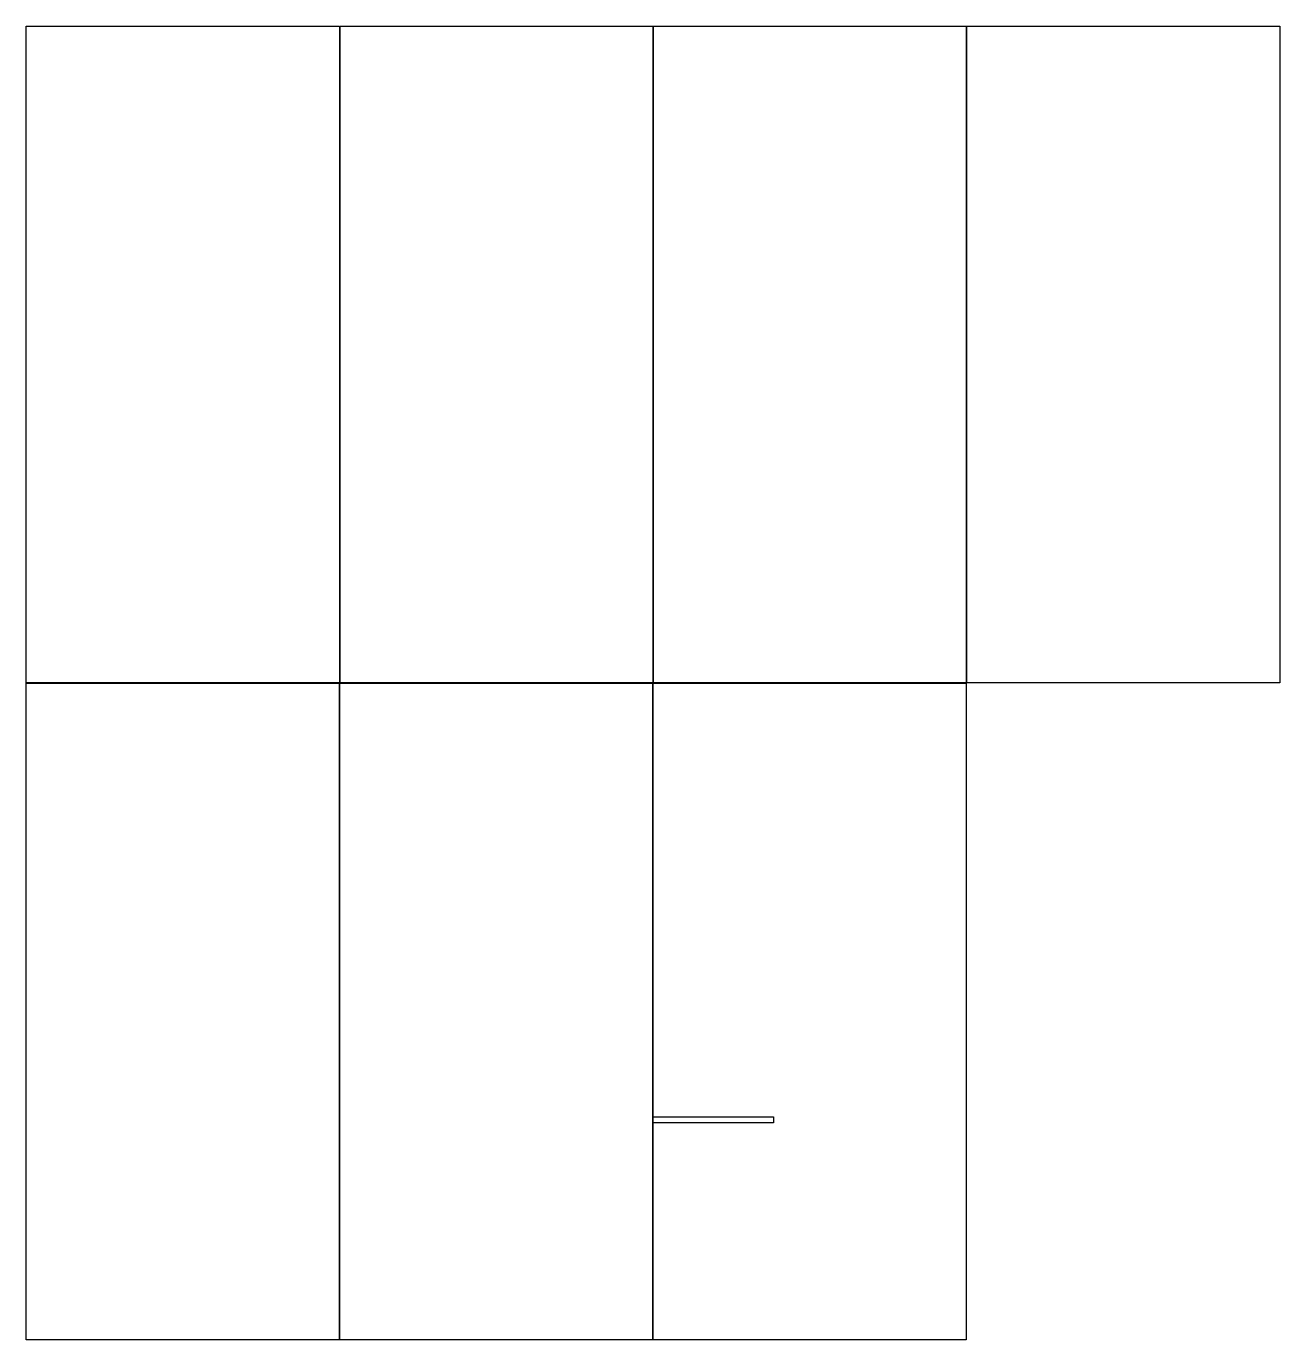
# Model space of a CAD drawing. Header units: millimetres. Extents: x 48 to 1087, y -1135 to -47.
import ezdxf

# ---------------------------------------------------------------- set-up
doc = ezdxf.new("R2010")
doc.units = ezdxf.units.MM
doc.layers.get('0').update_dxf_attribs({"lineweight": 25, "true_color": 0xffffff})

msp = doc.modelspace()

# ---------------------------------------------------------------- linework, layer by layer
at = {"color": 7, "true_color": 0x000000}
for p, q in [((47.8, -46.6), (307.4, -46.6)), ((47.8, -590.7), (47.8, -46.6)), ((307.4, -46.6), (307.4, -590.7)), ((307.8, -46.6), (567.4, -46.6)), ((307.8, -590.7), (307.8, -46.6)), ((567.4, -46.6), (567.4, -590.7)), ((567.4, -46.6), (827, -46.6)), ((567.4, -590.7), (567.4, -46.6)), ((827, -46.6), (827, -590.7)), ((827, -46.6), (1086.6, -46.6)), ((827, -590.7), (827, -46.6)), ((1086.6, -46.6), (1086.6, -590.7)), ((307.4, -590.7), (47.8, -590.7)), ((47.8, -591.1), (307.4, -591.1)), ((47.8, -1135.2), (47.8, -591.1)), ((307.4, -591.1), (307.4, -1135.2)), ((307.4, -591.1), (567, -591.1)), ((307.4, -1135.2), (307.4, -591.1)), ((567.4, -590.7), (307.8, -590.7)), ((567, -591.1), (567, -1135.2)), ((567, -591.1), (826.6, -591.1)), ((567, -1135.2), (567, -591.1)), ((827, -590.7), (567.4, -590.7)), ((826.6, -591.1), (826.6, -1135.2)), ((1086.6, -590.7), (827, -590.7)), ((567, -950.5), (666.9, -950.5)), ((567, -955.4), (567, -950.5)), ((666.9, -955.4), (567, -955.4)), ((666.9, -950.5), (666.9, -955.4)), ((307.4, -1135.2), (47.8, -1135.2)), ((567, -1135.2), (307.4, -1135.2)), ((826.6, -1135.2), (567, -1135.2))]:
    msp.add_line(p, q, dxfattribs=at)

doc.saveas('drawing.dxf')
